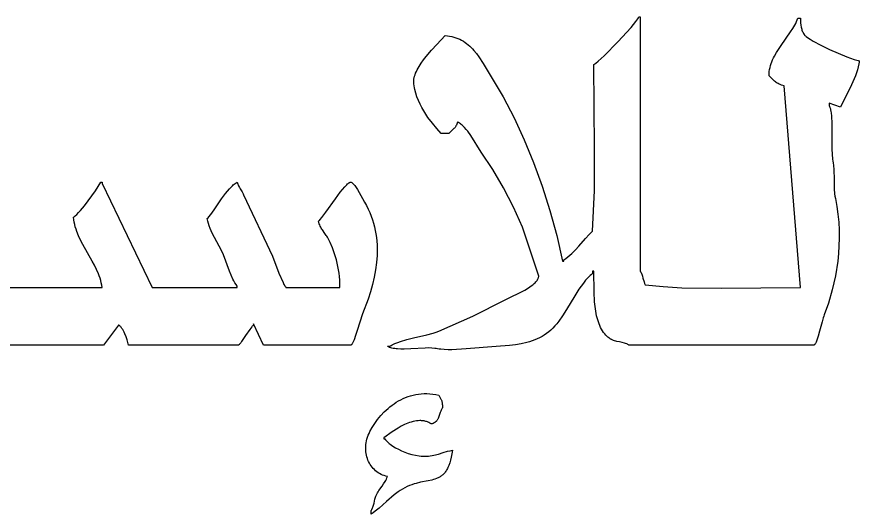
# Model space of a CAD drawing. Header units: centimetres. Extents: x 7997 to 116674, y 1017 to 13844.
# Drawn here: x 59009.26 to 59044.06, y 8998.67 to 9019.19 of the extents above; entities that cross this region are included whole.
import ezdxf

# ---------------------------------------------------------------- set-up
doc = ezdxf.new("R2010")
doc.units = ezdxf.units.CM
doc.header["$LTSCALE"] = 200
doc.layers.add('DIM', color=11, linetype='Continuous')

# ---------------------------------------------------------------- blocks, each defined once
blk = doc.blocks.new('08-TITLE SHEET-selattin', base_point=(45714.811, -203081.366))
at = {"color": 253, "linetype": 'ByBlock'}
blk.add_lwpolyline([(50815.319, -205601.454), (50824.549, -205601.454), (50824.527, -205601.314), (50824.498, -205601.177), (50824.464, -205601.041), (50824.424, -205600.908), (50824.379, -205600.777), (50824.33, -205600.647), (50824.22, -205600.393), (50824.097, -205600.143), (50823.964, -205599.897), (50823.684, -205599.411), (50823.405, -205598.921), (50823.275, -205598.671), (50823.156, -205598.416), (50823.051, -205598.155), (50823.004, -205598.022), (50822.962, -205597.886), (50822.926, -205597.748), (50822.895, -205597.608), (50822.87, -205597.465), (50822.851, -205597.319), (50822.9, -205597.283), (50822.95, -205597.242), (50823.053, -205597.148), (50823.161, -205597.04), (50823.271, -205596.92), (50823.497, -205596.651), (50823.723, -205596.357), (50824.145, -205595.757), (50824.476, -205595.251), (50824.549, -205595.251), (50824.549, -205595.325), (50827.503, -205601.454), (50832.525, -205601.454), (50832.525, -205601.381), (50832.454, -205601.283), (50832.388, -205601.18), (50832.327, -205601.074), (50832.27, -205600.964), (50832.166, -205600.736), (50832.073, -205600.499), (50831.713, -205599.534), (50831.593, -205599.283), (50831.458, -205599.03), (50831.173, -205598.514), (50831.039, -205598.248), (50830.919, -205597.973), (50830.867, -205597.832), (50830.821, -205597.689), (50830.783, -205597.542), (50830.753, -205597.393), (50830.803, -205597.342), (50830.853, -205597.286), (50830.955, -205597.163), (50831.165, -205596.88), (50831.601, -205596.238), (50831.826, -205595.922), (50831.941, -205595.775), (50832.056, -205595.638), (50832.172, -205595.515), (50832.231, -205595.459), (50832.289, -205595.407), (50832.348, -205595.361), (50832.407, -205595.319), (50832.466, -205595.282), (50832.495, -205595.266), (50832.525, -205595.251), (50832.54, -205595.308), (50832.558, -205595.361), (50832.577, -205595.413), (50832.599, -205595.462), (50832.646, -205595.556), (50832.697, -205595.645), (50832.802, -205595.815), (50832.851, -205595.901), (50832.873, -205595.945), (50832.894, -205595.99), (50834.593, -205599.608), (50834.983, -205600.606), (50835.225, -205601.169), (50835.278, -205601.275), (50835.327, -205601.361), (50835.349, -205601.395), (50835.36, -205601.409), (50835.37, -205601.422), (50835.379, -205601.433), (50835.384, -205601.438), (50835.388, -205601.442), (50835.39, -205601.444), (50835.393, -205601.446), (50835.397, -205601.449), (50835.399, -205601.451), (50835.401, -205601.452), (50835.403, -205601.453), (50835.405, -205601.454), (50838.58, -205601.454), (50838.58, -205601.238), (50838.571, -205601.025), (50838.555, -205600.817), (50838.532, -205600.612), (50838.466, -205600.214), (50838.376, -205599.833), (50838.266, -205599.471), (50838.138, -205599.127), (50837.996, -205598.803), (50837.842, -205598.501), (50837.808, -205598.441), (50837.772, -205598.384), (50837.698, -205598.276), (50837.548, -205598.066), (50837.512, -205598.012), (50837.478, -205597.956), (50837.446, -205597.897), (50837.416, -205597.835), (50837.389, -205597.768), (50837.364, -205597.698), (50837.343, -205597.622), (50837.325, -205597.541), (50837.345, -205597.523), (50837.366, -205597.504), (50837.411, -205597.458), (50837.513, -205597.341), (50837.753, -205597.027), (50838.316, -205596.235), (50838.6, -205595.847), (50838.735, -205595.674), (50838.863, -205595.524), (50838.923, -205595.458), (50838.98, -205595.401), (50839.033, -205595.351), (50839.059, -205595.329), (50839.084, -205595.31), (50839.108, -205595.294), (50839.13, -205595.279), (50839.141, -205595.273), (50839.152, -205595.268), (50839.163, -205595.263), (50839.173, -205595.259), (50839.183, -205595.255), (50839.193, -205595.253), (50839.198, -205595.251), (50839.202, -205595.25), (50839.207, -205595.25), (50839.211, -205595.249), (50839.216, -205595.249), (50839.22, -205595.249), (50839.225, -205595.249), (50839.227, -205595.249), (50839.229, -205595.249), (50839.231, -205595.249), (50839.233, -205595.249), (50839.235, -205595.249), (50839.237, -205595.25), (50839.241, -205595.25), (50839.245, -205595.251), (50839.277, -205595.274), (50839.307, -205595.297), (50839.336, -205595.321), (50839.363, -205595.346), (50839.39, -205595.371), (50839.415, -205595.397), (50839.463, -205595.45), (50839.507, -205595.505), (50839.548, -205595.563), (50839.586, -205595.622), (50839.622, -205595.683), (50839.91, -205596.211), (50840.033, -205596.42), (50840.146, -205596.628), (50840.249, -205596.837), (50840.342, -205597.046), (50840.426, -205597.255), (50840.5, -205597.464), (50840.565, -205597.673), (50840.622, -205597.883), (50840.669, -205598.093), (50840.709, -205598.303), (50840.74, -205598.513), (50840.763, -205598.724), (50840.779, -205598.935), (50840.787, -205599.146), (50840.781, -205599.569), (50840.748, -205599.994), (50840.69, -205600.42), (50840.608, -205600.847), (50840.505, -205601.275), (50840.381, -205601.706), (50840.24, -205602.137), (50839.91, -205603.005), (50839.599, -205603.999), (50839.505, -205604.292), (50839.412, -205604.55), (50839.367, -205604.657), (50839.345, -205604.704), (50839.324, -205604.745), (50839.303, -205604.781), (50839.293, -205604.797), (50839.283, -205604.811), (50839.273, -205604.824), (50839.264, -205604.835), (50839.259, -205604.84), (50839.254, -205604.844), (50839.25, -205604.848), (50839.245, -205604.851), (50834.076, -205604.851), (50833.485, -205603.596), (50833.485, -205603.67), (50833.458, -205603.693), (50833.431, -205603.718), (50833.403, -205603.747), (50833.374, -205603.779), (50833.316, -205603.851), (50833.255, -205603.931), (50833.009, -205604.298), (50832.78, -205604.646), (50832.729, -205604.716), (50832.681, -205604.774), (50832.659, -205604.799), (50832.638, -205604.82), (50832.627, -205604.83), (50832.618, -205604.838), (50832.608, -205604.845), (50832.599, -205604.851), (50826.1, -205604.851), (50826.066, -205604.708), (50826.018, -205604.542), (50825.958, -205604.365), (50825.886, -205604.186), (50825.846, -205604.099), (50825.804, -205604.016), (50825.76, -205603.939), (50825.713, -205603.867), (50825.689, -205603.834), (50825.665, -205603.803), (50825.64, -205603.774), (50825.615, -205603.748), (50825.589, -205603.724), (50825.576, -205603.713), (50825.563, -205603.703), (50825.55, -205603.694), (50825.536, -205603.685), (50825.523, -205603.677), (50825.509, -205603.67), (50824.623, -205604.851), (50820.783, -205604.851), (50810.149, -205604.851)], dxfattribs=at)
for points in [[(50865.756, -205601.454), (50864.796, -205589.565), (50864.713, -205589.545), (50864.637, -205589.522), (50864.567, -205589.496), (50864.502, -205589.468), (50864.442, -205589.438), (50864.386, -205589.405), (50864.333, -205589.369), (50864.284, -205589.332), (50864.236, -205589.293), (50864.19, -205589.252), (50864.1, -205589.165), (50863.91, -205588.974), (50863.914, -205588.85), (50863.925, -205588.729), (50863.943, -205588.609), (50863.967, -205588.491), (50863.997, -205588.375), (50864.034, -205588.261), (50864.075, -205588.148), (50864.122, -205588.037), (50864.172, -205587.927), (50864.227, -205587.819), (50864.347, -205587.606), (50864.617, -205587.192), (50865.184, -205586.388), (50865.312, -205586.188), (50865.428, -205585.987), (50865.48, -205585.886), (50865.528, -205585.784), (50865.571, -205585.681), (50865.609, -205585.577), (50865.756, -205585.577), (50865.771, -205585.859), (50865.786, -205585.99), (50865.807, -205586.113), (50865.82, -205586.172), (50865.836, -205586.229), (50865.853, -205586.285), (50865.873, -205586.338), (50865.895, -205586.391), (50865.92, -205586.441), (50865.948, -205586.49), (50865.978, -205586.537), (50865.985, -205586.547), (50865.992, -205586.556), (50866.009, -205586.576), (50866.029, -205586.597), (50866.052, -205586.618), (50866.106, -205586.664), (50866.17, -205586.713), (50866.326, -205586.818), (50866.514, -205586.932), (50866.965, -205587.176), (50867.478, -205587.426), (50868.503, -205587.862), (50868.926, -205588.011), (50869.094, -205588.06), (50869.166, -205588.077), (50869.227, -205588.088), (50869.219, -205588.177), (50869.208, -205588.266), (50869.176, -205588.444), (50869.132, -205588.622), (50869.077, -205588.8), (50869.013, -205588.978), (50868.942, -205589.155), (50868.782, -205589.505), (50868.12, -205590.82), (50867.455, -205590.599), (50867.455, -205590.747), (50867.462, -205590.758), (50867.469, -205590.77), (50867.482, -205590.796), (50867.494, -205590.824), (50867.505, -205590.854), (50867.516, -205590.886), (50867.526, -205590.919), (50867.544, -205590.993), (50867.56, -205591.073), (50867.573, -205591.16), (50867.594, -205591.351), (50867.616, -205591.788), (50867.619, -205592.271), (50867.618, -205593.241), (50867.634, -205593.662), (50867.651, -205593.842), (50867.663, -205593.922), (50867.676, -205593.996), (50867.699, -205594.122), (50867.717, -205594.251), (50867.736, -205594.517), (50867.743, -205595.07), (50867.754, -205595.641), (50867.778, -205595.927), (50867.798, -205596.07), (50867.824, -205596.211), (50867.911, -205596.678), (50867.976, -205597.145), (50868.019, -205597.613), (50868.043, -205598.08), (50868.048, -205598.544), (50868.035, -205599.004), (50868.006, -205599.459), (50867.96, -205599.907), (50867.827, -205600.777), (50867.643, -205601.603), (50867.418, -205602.374), (50867.159, -205603.079), (50867.134, -205603.15), (50867.105, -205603.242), (50867.04, -205603.474), (50866.89, -205604.042), (50866.809, -205604.324), (50866.727, -205604.571), (50866.686, -205604.672), (50866.666, -205604.717), (50866.646, -205604.755), (50866.626, -205604.789), (50866.616, -205604.803), (50866.607, -205604.816), (50866.597, -205604.827), (50866.592, -205604.833), (50866.588, -205604.837), (50866.583, -205604.841), (50866.578, -205604.845), (50866.573, -205604.849), (50866.571, -205604.85), (50866.569, -205604.851), (50855.639, -205604.851), (50855.609, -205604.833), (50855.578, -205604.816), (50855.546, -205604.8), (50855.513, -205604.785), (50855.446, -205604.759), (50855.376, -205604.736), (50855.23, -205604.699), (50855.081, -205604.667), (50854.933, -205604.635), (50854.86, -205604.618), (50854.789, -205604.598), (50854.72, -205604.575), (50854.654, -205604.549), (50854.622, -205604.534), (50854.591, -205604.518), (50854.561, -205604.501), (50854.532, -205604.482), (50854.487, -205604.451), (50854.443, -205604.418), (50854.401, -205604.383), (50854.361, -205604.347), (50854.321, -205604.31), (50854.283, -205604.271), (50854.211, -205604.19), (50854.143, -205604.103), (50854.081, -205604.012), (50854.023, -205603.915), (50853.969, -205603.814), (50853.92, -205603.708), (50853.875, -205603.598), (50853.834, -205603.484), (50853.796, -205603.366), (50853.732, -205603.12), (50853.681, -205602.86), (50853.641, -205602.588), (50853.612, -205602.307), (50853.578, -205601.72), (50853.572, -205600.494), (50853.498, -205600.494), (50853.498, -205600.642), (50853.428, -205600.696), (50853.358, -205600.755), (50853.289, -205600.818), (50853.221, -205600.887), (50853.085, -205601.036), (50852.952, -205601.2), (50852.691, -205601.563), (50852.438, -205601.956), (50851.955, -205602.757), (50851.726, -205603.126), (50851.504, -205603.448), (50851.391, -205603.593), (50851.275, -205603.727), (50851.155, -205603.852), (50851.033, -205603.967), (50850.907, -205604.074), (50850.777, -205604.172), (50850.645, -205604.261), (50850.509, -205604.344), (50850.369, -205604.418), (50850.226, -205604.486), (50850.079, -205604.548), (50849.928, -205604.603), (50849.774, -205604.653), (50849.616, -205604.697), (50849.287, -205604.772), (50848.943, -205604.831), (50848.582, -205604.877), (50847.808, -205604.945), (50846.039, -205605.073), (50845.189, -205605.127), (50844.96, -205605.128), (50844.737, -205605.121), (50844.528, -205605.104), (50844.431, -205605.09), (50844.341, -205605.073), (50844.26, -205605.058), (50844.175, -205605.046), (50843.997, -205605.03), (50843.808, -205605.025), (50843.609, -205605.027), (50842.776, -205605.073), (50842.366, -205605.091), (50842.171, -205605.091), (50841.986, -205605.083), (50841.898, -205605.075), (50841.813, -205605.064), (50841.731, -205605.05), (50841.653, -205605.033), (50841.58, -205605.012), (50841.545, -205605), (50841.511, -205604.988), (50841.478, -205604.974), (50841.446, -205604.959), (50841.416, -205604.943), (50841.387, -205604.925), (50841.534, -205604.925), (50841.603, -205604.882), (50841.674, -205604.842), (50841.749, -205604.803), (50841.827, -205604.767), (50841.992, -205604.699), (50842.166, -205604.637), (50842.536, -205604.529), (50842.926, -205604.435), (50843.711, -205604.257), (50844.079, -205604.157), (50844.252, -205604.101), (50844.414, -205604.039), (50846.417, -205603.151), (50848.328, -205602.193), (50849.488, -205601.616), (50849.643, -205601.524), (50849.79, -205601.429), (50849.926, -205601.33), (50849.989, -205601.279), (50850.047, -205601.227), (50850.101, -205601.175), (50850.15, -205601.122), (50850.194, -205601.068), (50850.214, -205601.041), (50850.233, -205601.014), (50850.25, -205600.986), (50850.265, -205600.959), (50850.279, -205600.931), (50850.291, -205600.903), (50850.302, -205600.875), (50850.31, -205600.847), (50850.317, -205600.818), (50850.322, -205600.79), (50849.362, -205597.91), (50848.828, -205596.716), (50848.243, -205595.582), (50847.608, -205594.505), (50846.925, -205593.479), (50846.309, -205592.497), (50846.132, -205592.25), (50846.039, -205592.134), (50845.943, -205592.027), (50845.894, -205591.977), (50845.844, -205591.929), (50845.793, -205591.884), (50845.741, -205591.842), (50845.688, -205591.803), (50845.633, -205591.767), (50845.578, -205591.735), (50845.522, -205591.707), (50845.503, -205591.772), (50845.481, -205591.831), (50845.457, -205591.885), (50845.445, -205591.91), (50845.431, -205591.934), (50845.418, -205591.956), (50845.403, -205591.978), (50845.374, -205592.019), (50845.342, -205592.056), (50845.31, -205592.092), (50845.005, -205592.371), (50844.562, -205592.371), (50844.306, -205592.094), (50844.041, -205591.778), (50843.778, -205591.428), (50843.651, -205591.243), (50843.53, -205591.05), (50843.416, -205590.852), (50843.31, -205590.648), (50843.214, -205590.439), (50843.129, -205590.226), (50843.058, -205590.01), (50843.001, -205589.79), (50842.979, -205589.679), (50842.96, -205589.568), (50842.947, -205589.456), (50842.938, -205589.344), (50842.936, -205589.303), (50842.937, -205589.263), (50842.94, -205589.221), (50842.945, -205589.179), (50842.952, -205589.136), (50842.96, -205589.092), (50842.983, -205589.003), (50843.013, -205588.912), (50843.049, -205588.818), (50843.092, -205588.724), (50843.139, -205588.628), (50843.25, -205588.432), (50843.377, -205588.235), (50843.517, -205588.037), (50843.668, -205587.842), (50843.982, -205587.466), (50844.292, -205587.124), (50844.784, -205586.611), (50844.924, -205586.621), (50845.058, -205586.638), (50845.187, -205586.662), (50845.312, -205586.694), (50845.432, -205586.731), (50845.547, -205586.775), (50845.658, -205586.825), (50845.764, -205586.88), (50845.867, -205586.94), (50845.966, -205587.005), (50846.061, -205587.075), (50846.152, -205587.15), (50846.24, -205587.228), (50846.325, -205587.309), (50846.407, -205587.395), (50846.486, -205587.483), (50846.637, -205587.667), (50846.779, -205587.859), (50847.04, -205588.259), (50847.516, -205589.048), (50848.212, -205590.222), (50848.861, -205591.457), (50849.463, -205592.748), (50850.015, -205594.091), (50850.518, -205595.483), (50850.972, -205596.918), (50851.374, -205598.393), (50851.725, -205599.904), (50851.799, -205599.904), (50851.799, -205599.83), (50851.92, -205599.745), (50852.038, -205599.654), (50852.151, -205599.558), (50852.262, -205599.457), (50852.476, -205599.243), (50852.682, -205599.019), (50853.085, -205598.561), (50853.289, -205598.34), (50853.498, -205598.131), (50853.599, -205595.738), (50853.614, -205593.268), (50853.572, -205588.31), (50853.625, -205588.273), (50853.685, -205588.227), (50853.825, -205588.112), (50854.169, -205587.802), (50854.992, -205586.982), (50855.769, -205586.125), (50856.056, -205585.767), (50856.159, -205585.621), (50856.199, -205585.559), (50856.23, -205585.503), (50856.304, -205585.503), (50856.304, -205600.494), (50856.316, -205600.515), (50856.329, -205600.536), (50856.352, -205600.582), (50856.374, -205600.631), (50856.394, -205600.682), (50856.432, -205600.791), (50856.467, -205600.903), (50856.532, -205601.123), (50856.565, -205601.222), (50856.582, -205601.266), (50856.599, -205601.307), (50857.661, -205601.408), (50858.771, -205601.469), (50861.086, -205601.504)], [(50845.227, -205611.055), (50845.191, -205611.268), (50845.152, -205611.463), (50845.108, -205611.641), (50845.061, -205611.801), (50845.009, -205611.945), (50844.954, -205612.075), (50844.924, -205612.134), (50844.894, -205612.19), (50844.863, -205612.243), (50844.831, -205612.292), (50844.798, -205612.339), (50844.764, -205612.383), (50844.729, -205612.424), (50844.693, -205612.462), (50844.656, -205612.498), (50844.618, -205612.531), (50844.58, -205612.562), (50844.54, -205612.591), (50844.5, -205612.618), (50844.458, -205612.643), (50844.416, -205612.666), (50844.373, -205612.687), (50844.329, -205612.707), (50844.284, -205612.725), (50844.191, -205612.758), (50844.095, -205612.787), (50843.996, -205612.812), (50843.787, -205612.856), (50843.331, -205612.945), (50843.084, -205613.005), (50842.956, -205613.043), (50842.825, -205613.087), (50842.691, -205613.138), (50842.555, -205613.197), (50842.415, -205613.266), (50842.273, -205613.344), (50842.145, -205613.423), (50842.02, -205613.506), (50841.782, -205613.686), (50841.33, -205614.075), (50840.889, -205614.468), (50840.662, -205614.652), (50840.546, -205614.739), (50840.427, -205614.821), (50840.427, -205614.599), (50840.443, -205614.577), (50840.458, -205614.553), (50840.472, -205614.529), (50840.485, -205614.505), (50840.509, -205614.454), (50840.53, -205614.402), (50840.548, -205614.348), (50840.565, -205614.293), (50840.593, -205614.179), (50840.646, -205613.944), (50840.679, -205613.828), (50840.699, -205613.77), (50840.722, -205613.713), (50840.756, -205613.64), (50840.794, -205613.57), (50840.835, -205613.501), (50840.878, -205613.434), (50841.065, -205613.172), (50841.159, -205613.04), (50841.247, -205612.903), (50841.287, -205612.832), (50841.324, -205612.76), (50841.358, -205612.684), (50841.387, -205612.605), (50841.287, -205612.582), (50841.191, -205612.552), (50841.098, -205612.516), (50841.008, -205612.475), (50840.922, -205612.429), (50840.839, -205612.378), (50840.76, -205612.322), (50840.685, -205612.262), (50840.614, -205612.197), (50840.547, -205612.128), (50840.484, -205612.055), (50840.425, -205611.978), (50840.371, -205611.897), (50840.321, -205611.813), (50840.276, -205611.726), (50840.236, -205611.635), (50840.201, -205611.542), (50840.171, -205611.447), (50840.146, -205611.349), (50840.127, -205611.248), (50840.113, -205611.146), (50840.104, -205611.042), (50840.101, -205610.936), (50840.104, -205610.829), (50840.113, -205610.721), (50840.128, -205610.612), (50840.149, -205610.502), (50840.177, -205610.391), (50840.211, -205610.28), (50840.251, -205610.169), (50840.299, -205610.058), (50840.353, -205609.947), (50840.485, -205609.71), (50840.637, -205609.473), (50840.806, -205609.24), (50840.994, -205609.014), (50841.198, -205608.796), (50841.419, -205608.59), (50841.535, -205608.493), (50841.656, -205608.399), (50841.78, -205608.31), (50841.908, -205608.226), (50842.04, -205608.147), (50842.175, -205608.073), (50842.314, -205608.005), (50842.457, -205607.943), (50842.603, -205607.888), (50842.752, -205607.839), (50842.905, -205607.798), (50843.061, -205607.764), (50843.22, -205607.738), (50843.382, -205607.72), (50843.547, -205607.711), (50843.715, -205607.71), (50843.885, -205607.719), (50844.059, -205607.738), (50844.235, -205607.766), (50844.414, -205607.805), (50844.507, -205607.963), (50844.544, -205608.034), (50844.56, -205608.07), (50844.575, -205608.108), (50844.588, -205608.148), (50844.6, -205608.19), (50844.61, -205608.236), (50844.618, -205608.286), (50844.625, -205608.341), (50844.63, -205608.402), (50844.636, -205608.544), (50844.615, -205608.578), (50844.595, -205608.612), (50844.577, -205608.647), (50844.561, -205608.683), (50844.53, -205608.755), (50844.503, -205608.829), (50844.402, -205609.117), (50844.372, -205609.184), (50844.355, -205609.216), (50844.338, -205609.247), (50844.319, -205609.277), (50844.298, -205609.306), (50844.276, -205609.333), (50844.251, -205609.359), (50844.239, -205609.371), (50844.225, -205609.383), (50844.211, -205609.395), (50844.197, -205609.406), (50844.182, -205609.417), (50844.166, -205609.427), (50844.15, -205609.437), (50844.133, -205609.447), (50844.115, -205609.456), (50844.097, -205609.464), (50844.078, -205609.472), (50844.058, -205609.48), (50844.016, -205609.493), (50843.971, -205609.504), (50843.927, -205609.475), (50843.882, -205609.448), (50843.836, -205609.424), (50843.789, -205609.403), (50843.743, -205609.384), (50843.695, -205609.367), (50843.647, -205609.352), (50843.599, -205609.34), (50843.55, -205609.329), (50843.501, -205609.321), (50843.452, -205609.315), (50843.402, -205609.311), (50843.352, -205609.308), (50843.302, -205609.308), (50843.201, -205609.312), (50843.099, -205609.323), (50842.997, -205609.34), (50842.895, -205609.363), (50842.793, -205609.391), (50842.691, -205609.423), (50842.59, -205609.46), (50842.391, -205609.545), (50842.198, -205609.641), (50842.012, -205609.745), (50841.67, -205609.961), (50841.165, -205610.316), (50841.165, -205610.39), (50841.239, -205610.39), (50841.277, -205610.442), (50841.322, -205610.494), (50841.372, -205610.546), (50841.427, -205610.598), (50841.487, -205610.651), (50841.552, -205610.703), (50841.696, -205610.805), (50841.856, -205610.905), (50842.03, -205610.999), (50842.216, -205611.088), (50842.413, -205611.168), (50842.618, -205611.239), (50842.83, -205611.3), (50843.046, -205611.348), (50843.264, -205611.382), (50843.373, -205611.393), (50843.482, -205611.401), (50843.591, -205611.404), (50843.699, -205611.403), (50843.806, -205611.397), (50843.912, -205611.386), (50844.016, -205611.371), (50844.119, -205611.35), (50844.393, -205611.276), (50844.665, -205611.192), (50844.94, -205611.113), (50845.081, -205611.081)]]:
    blk.add_lwpolyline(points, close=True, dxfattribs=at)

msp = doc.modelspace()

# ---------------------------------------------------------------- block references
at = {"layer": 'DIM', "color": 0, "linetype": 'Continuous', "xscale": 0.7000000000000026, "yscale": 0.7000000000000026, "zscale": 0.7000000000000026}
msp.add_blockref('08-TITLE SHEET-selattin', (55435.9724, 10772.0841), dxfattribs=at)

doc.saveas('drawing.dxf')
